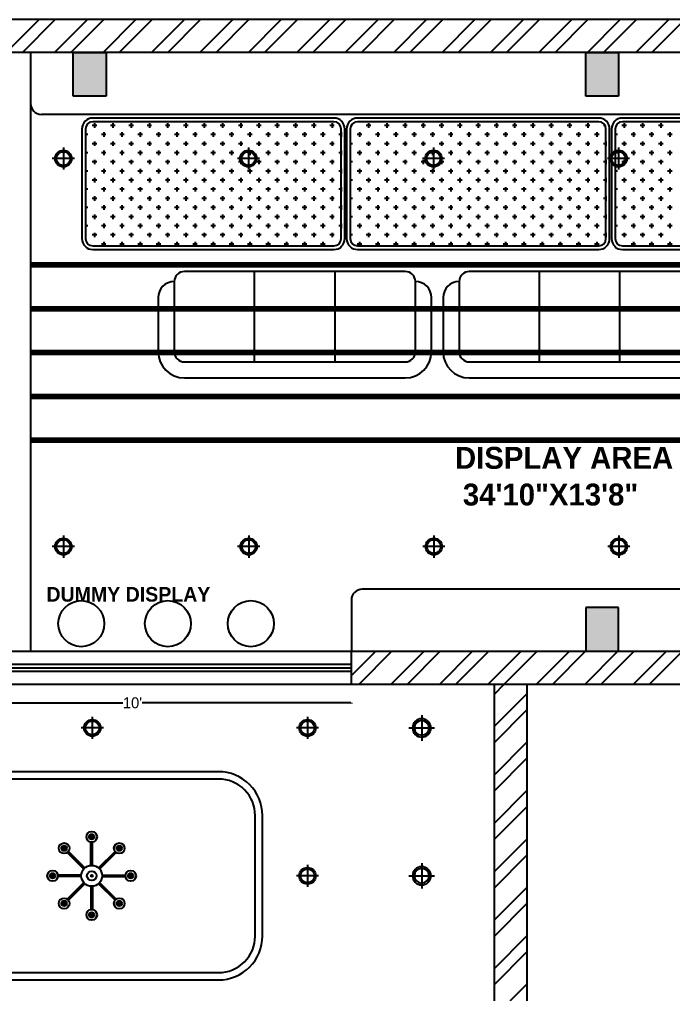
# Model space of a CAD drawing. Header units: inches. Extents: x 9636 to 21597, y -10243 to 557.
# Drawn here: x 13081.1 to 13259.9, y -662.7 to -396 of the extents above; entities that cross this region are included whole.
import ezdxf

# ---------------------------------------------------------------- set-up
doc = ezdxf.new("R2010")
doc.units = ezdxf.units.IN
doc.header["$MEASUREMENT"] = 0
doc.layers.add('IEL-HATCH-002', color=7, linetype='Continuous')
doc.styles.add('HEMI', font='stylu.ttf')
doc.styles.add('MtXpl_Stylus_BT', font='')
doc.styles.get('MtXpl_Stylus_BT').set_extended_font_data('Stylus BT', bold=True)

# ---------------------------------------------------------------- blocks, each defined once
blk = doc.blocks.new('shth')
at = {"layer": 'IEL-HATCH-002', "true_color": 0x939598, "transparency": 33554687}
h = blk.add_hatch(color=252, dxfattribs=at)
h.dxf.hatch_style = 1
h.paths.add_polyline_path([(13104.85, -681.22), (13095.85, -681.22), (13095.85, -693.22), (13104.85, -693.22)])
h = blk.add_hatch(color=252, dxfattribs=at)
h.dxf.hatch_style = 1
h.paths.add_polyline_path([(13245.16, -681.22), (13236.16, -681.22), (13236.16, -693.22), (13245.16, -693.22)])
h.paths.add_polyline_path([(13245.16, -833.22), (13236.16, -833.22), (13236.16, -845.22), (13245.16, -845.22)])
at = {"color": 252, "true_color": 0x939598}
for p, q in [((13590.16, -672.22), (12979.16, -672.22)), ((13581.16, -681.22), (12988.16, -681.22)), ((13084.16, -681.22), (13084.16, -695.22)), ((13095.85, -693.22), (13095.85, -681.22)), ((13095.85, -681.22), (13104.85, -681.22)), ((13104.85, -681.22), (13104.85, -693.22)), ((13236.16, -693.22), (13236.16, -681.22)), ((13236.16, -681.22), (13245.16, -681.22)), ((13245.16, -681.22), (13245.16, -693.22)), ((13104.85, -693.22), (13095.85, -693.22)), ((13245.16, -693.22), (13236.16, -693.22)), ((13403.16, -698.22), (13087.16, -698.22)), ((13167.22, -699.22), (13101.22, -699.22)), ((13167.22, -700.22), (13101.22, -700.22)), ((13239.72, -699.22), (13173.72, -699.22)), ((13239.72, -700.22), (13173.72, -700.22)), ((13312.22, -699.22), (13246.22, -699.22)), ((13312.22, -700.22), (13246.22, -700.22)), ((13098.22, -702.22), (13098.22, -732.22)), ((13099.22, -702.22), (13099.22, -732.22)), ((13169.22, -732.22), (13169.22, -702.22)), ((13170.22, -732.22), (13170.22, -702.22)), ((13170.72, -702.22), (13170.72, -732.22)), ((13171.72, -702.22), (13171.72, -732.22)), ((13241.72, -732.22), (13241.72, -702.22)), ((13242.72, -732.22), (13242.72, -702.22)), ((13243.22, -702.22), (13243.22, -732.22)), ((13244.22, -702.22), (13244.22, -732.22)), ((13101.22, -734.22), (13167.22, -734.22)), ((13101.22, -735.22), (13167.22, -735.22)), ((13173.72, -734.22), (13239.72, -734.22)), ((13173.72, -735.22), (13239.72, -735.22)), ((13246.22, -734.22), (13312.22, -734.22)), ((13246.22, -735.22), (13312.22, -735.22)), ((13145.53, -765.98), (13145.53, -741.23)), ((13167.53, -765.98), (13167.53, -741.23)), ((13223.53, -765.98), (13223.53, -741.23)), ((13245.53, -765.98), (13245.53, -741.23)), ((13119.13, -748.38), (13119.13, -763.23)), ((13193.93, -763.23), (13193.93, -748.38)), ((13197.13, -748.38), (13197.13, -763.23)), ((13126.28, -770.38), (13186.78, -770.38)), ((13204.28, -770.38), (13264.78, -770.38)), ((13301.16, -828.22), (13175.01, -828.22)), ((13172.01, -831.22), (13172.01, -845.22)), ((13245.16, -833.22), (13236.16, -833.22)), ((13236.16, -833.22), (13236.16, -845.22)), ((13245.16, -845.22), (13245.16, -833.22)), ((13030.16, -845.22), (13406.16, -845.22)), ((13172.01, -854.22), (13172.01, -845.22)), ((13236.16, -845.22), (13245.16, -845.22)), ((13052.16, -848.72), (13172.01, -848.72)), ((13052.16, -849.72), (13172.01, -849.72)), ((13052.16, -850.72), (13172.01, -850.72)), ((13030.16, -854.22), (13590.16, -854.22)), ((13211.16, -1010.22), (13211.16, -854.22)), ((13220.16, -1010.22), (13220.16, -854.22)), ((13052.34, -859.36), (13109.46, -859.36)), ((13171.83, -859.36), (13114.7, -859.36)), ((13172.01, -859.32), (13172.01, -859.54))]:
    blk.add_line(p, q, dxfattribs=at)
for points in [[(13186.78, -741.23), (13126.28, -741.23, 0.414214), (13123.53, -743.98), (13123.53, -763.23, 0.414214), (13126.28, -765.98), (13186.78, -765.98, 0.414214), (13189.53, -763.23), (13189.53, -743.98, 0.414214)], [(13264.78, -741.23), (13204.28, -741.23, 0.414214), (13201.53, -743.98), (13201.53, -763.23, 0.414214), (13204.28, -765.98), (13264.78, -765.98, 0.414214), (13267.53, -763.23), (13267.53, -743.98, 0.414214)]]:
    blk.add_lwpolyline(points, format="xyb", close=True, dxfattribs=at)
for centre in [(13098.07, -837.67), (13121.78, -837.67), (13144.49, -837.67)]:
    blk.add_circle(centre, 6.3, dxfattribs=at)
for centre, radius, start, end in [((13087.16, -695.22), 3, 180, 270), ((13101.22, -702.22), 3, 90, 180), ((13101.22, -702.22), 2, 90, 180), ((13167.22, -702.22), 3, 0, 90), ((13167.22, -702.22), 2, 0, 90), ((13173.72, -702.22), 3, 90, 180), ((13173.72, -702.22), 2, 90, 180), ((13239.72, -702.22), 3, 0, 90), ((13239.72, -702.22), 2, 0, 90), ((13246.22, -702.22), 3, 90, 180), ((13246.22, -702.22), 2, 90, 180), ((13101.22, -732.22), 3, 180, 270), ((13101.22, -732.22), 2, 180, 270), ((13167.22, -732.22), 3, 270, 0), ((13167.22, -732.22), 2, 270, 0), ((13173.72, -732.22), 3, 180, 270), ((13173.72, -732.22), 2, 180, 270), ((13239.72, -732.22), 3, 270, 0), ((13239.72, -732.22), 2, 270, 0), ((13246.22, -732.22), 3, 180, 270), ((13246.22, -732.22), 2, 180, 270), ((13123.53, -748.38), 4.4, 90, 180), ((13189.53, -748.38), 4.4, 0, 90), ((13201.53, -748.38), 4.4, 90, 180), ((13126.28, -763.23), 7.15, 180, 270), ((13186.78, -763.23), 7.15, 270, 0), ((13204.28, -763.23), 7.15, 180, 270), ((13175.01, -831.22), 3, 90, 180)]:
    blk.add_arc(centre, radius, start, end, dxfattribs=at)
blk.add_solid([(13171.83, -859.33), (13171.83, -859.39), (13172.01, -859.36)], dxfattribs=at)
at = {"layer": 'IEL-HATCH-002', "color": 252, "linetype": 'Continuous', "true_color": 0x939598, "transparency": 33554687}
for p, q in [((13077.52, -681.22), (13086.52, -672.22)), ((13081.94, -681.22), (13090.94, -672.22)), ((13090.78, -681.22), (13099.78, -672.22)), ((13095.2, -681.22), (13104.2, -672.22)), ((13104.04, -681.22), (13113.04, -672.22)), ((13108.46, -681.22), (13117.46, -672.22)), ((13117.3, -681.22), (13126.3, -672.22)), ((13121.72, -681.22), (13130.72, -672.22)), ((13130.55, -681.22), (13139.55, -672.22)), ((13134.97, -681.22), (13143.97, -672.22)), ((13143.81, -681.22), (13152.81, -672.22)), ((13148.23, -681.22), (13157.23, -672.22)), ((13157.07, -681.22), (13166.07, -672.22)), ((13161.49, -681.22), (13170.49, -672.22)), ((13170.33, -681.22), (13179.33, -672.22)), ((13174.75, -681.22), (13183.75, -672.22)), ((13183.59, -681.22), (13192.59, -672.22)), ((13188.01, -681.22), (13197.01, -672.22)), ((13196.85, -681.22), (13205.85, -672.22)), ((13201.26, -681.22), (13210.26, -672.22)), ((13210.1, -681.22), (13219.1, -672.22)), ((13214.52, -681.22), (13223.52, -672.22)), ((13223.36, -681.22), (13232.36, -672.22)), ((13227.78, -681.22), (13236.78, -672.22)), ((13236.62, -681.22), (13245.62, -672.22)), ((13241.04, -681.22), (13250.04, -672.22)), ((13249.88, -681.22), (13258.88, -672.22)), ((13254.3, -681.22), (13263.3, -672.22)), ((13102.33, -701.23), (13101.08, -701.23)), ((13101.71, -700.61), (13101.71, -701.86)), ((13107.33, -701.23), (13106.08, -701.23)), ((13106.71, -700.61), (13106.71, -701.86)), ((13112.33, -701.23), (13111.08, -701.23)), ((13111.71, -700.61), (13111.71, -701.86)), ((13117.33, -701.23), (13116.08, -701.23)), ((13116.71, -700.61), (13116.71, -701.86)), ((13122.33, -701.23), (13121.08, -701.23)), ((13121.71, -700.61), (13121.71, -701.86)), ((13127.33, -701.23), (13126.08, -701.23)), ((13126.71, -700.61), (13126.71, -701.86)), ((13132.33, -701.23), (13131.08, -701.23)), ((13131.71, -700.61), (13131.71, -701.86)), ((13137.33, -701.23), (13136.08, -701.23)), ((13136.71, -700.61), (13136.71, -701.86)), ((13142.33, -701.23), (13141.08, -701.23)), ((13141.71, -700.61), (13141.71, -701.86)), ((13147.33, -701.23), (13146.08, -701.23)), ((13146.71, -700.61), (13146.71, -701.86)), ((13152.33, -701.23), (13151.08, -701.23)), ((13151.71, -700.61), (13151.71, -701.86)), ((13157.33, -701.23), (13156.08, -701.23)), ((13156.71, -700.61), (13156.71, -701.86)), ((13162.33, -701.23), (13161.08, -701.23)), ((13161.71, -700.61), (13161.71, -701.86)), ((13167.33, -701.23), (13166.08, -701.23)), ((13166.71, -700.61), (13166.71, -701.86)), ((13172.33, -701.23), (13171.98, -701.23)), ((13177.33, -701.23), (13176.08, -701.23)), ((13176.71, -700.61), (13176.71, -701.86)), ((13182.33, -701.23), (13181.08, -701.23)), ((13181.71, -700.61), (13181.71, -701.86)), ((13187.33, -701.23), (13186.08, -701.23)), ((13186.71, -700.61), (13186.71, -701.86)), ((13192.33, -701.23), (13191.08, -701.23)), ((13191.71, -700.61), (13191.71, -701.86)), ((13197.33, -701.23), (13196.08, -701.23)), ((13196.71, -700.61), (13196.71, -701.86)), ((13202.33, -701.23), (13201.08, -701.23)), ((13201.71, -700.61), (13201.71, -701.86)), ((13207.33, -701.23), (13206.08, -701.23)), ((13206.71, -700.61), (13206.71, -701.86)), ((13212.33, -701.23), (13211.08, -701.23)), ((13211.71, -700.61), (13211.71, -701.86)), ((13217.33, -701.23), (13216.08, -701.23)), ((13216.71, -700.61), (13216.71, -701.86)), ((13222.33, -701.23), (13221.08, -701.23)), ((13221.71, -700.61), (13221.71, -701.86)), ((13227.33, -701.23), (13226.08, -701.23)), ((13226.71, -700.61), (13226.71, -701.86)), ((13232.33, -701.23), (13231.08, -701.23)), ((13231.71, -700.61), (13231.71, -701.86)), ((13237.33, -701.23), (13236.08, -701.23)), ((13236.71, -700.61), (13236.71, -701.86)), ((13241.46, -701.23), (13241.08, -701.23)), ((13247.33, -701.23), (13246.08, -701.23)), ((13246.71, -700.61), (13246.71, -701.86)), ((13252.33, -701.23), (13251.08, -701.23)), ((13251.71, -700.61), (13251.71, -701.86)), ((13257.33, -701.23), (13256.08, -701.23)), ((13256.71, -700.61), (13256.71, -701.86)), ((13099.83, -703.73), (13099.22, -703.73)), ((13104.83, -703.73), (13103.58, -703.73)), ((13104.21, -703.11), (13104.21, -704.36)), ((13109.83, -703.73), (13108.58, -703.73)), ((13109.21, -703.11), (13109.21, -704.36)), ((13114.83, -703.73), (13113.58, -703.73)), ((13114.21, -703.11), (13114.21, -704.36)), ((13119.83, -703.73), (13118.58, -703.73)), ((13119.21, -703.11), (13119.21, -704.36)), ((13124.83, -703.73), (13123.58, -703.73)), ((13124.21, -703.11), (13124.21, -704.36)), ((13129.83, -703.73), (13128.58, -703.73)), ((13129.21, -703.11), (13129.21, -704.36)), ((13134.83, -703.73), (13133.58, -703.73)), ((13134.21, -703.11), (13134.21, -704.36)), ((13139.83, -703.73), (13138.58, -703.73)), ((13139.21, -703.11), (13139.21, -704.36)), ((13144.83, -703.73), (13143.58, -703.73)), ((13144.21, -703.11), (13144.21, -704.36)), ((13149.83, -703.73), (13148.58, -703.73)), ((13149.21, -703.11), (13149.21, -704.36)), ((13154.83, -703.73), (13153.58, -703.73)), ((13154.21, -703.11), (13154.21, -704.36)), ((13159.83, -703.73), (13158.58, -703.73)), ((13159.21, -703.11), (13159.21, -704.36)), ((13164.83, -703.73), (13163.58, -703.73)), ((13164.21, -703.11), (13164.21, -704.36)), ((13169.22, -703.73), (13168.58, -703.73)), ((13169.21, -703.11), (13169.21, -704.36)), ((13174.83, -703.73), (13173.58, -703.73)), ((13174.21, -703.11), (13174.21, -704.36)), ((13179.83, -703.73), (13178.58, -703.73)), ((13179.21, -703.11), (13179.21, -704.36)), ((13184.83, -703.73), (13183.58, -703.73)), ((13184.21, -703.11), (13184.21, -704.36)), ((13189.83, -703.73), (13188.58, -703.73)), ((13189.21, -703.11), (13189.21, -704.36)), ((13194.83, -703.73), (13193.58, -703.73)), ((13194.21, -703.11), (13194.21, -704.36)), ((13199.83, -703.73), (13198.58, -703.73)), ((13199.21, -703.11), (13199.21, -704.36)), ((13204.83, -703.73), (13203.58, -703.73)), ((13204.21, -703.11), (13204.21, -704.36)), ((13209.83, -703.73), (13208.58, -703.73)), ((13209.21, -703.11), (13209.21, -704.36)), ((13214.83, -703.73), (13213.58, -703.73)), ((13214.21, -703.11), (13214.21, -704.36)), ((13219.83, -703.73), (13218.58, -703.73)), ((13219.21, -703.11), (13219.21, -704.36)), ((13224.83, -703.73), (13223.58, -703.73)), ((13224.21, -703.11), (13224.21, -704.36)), ((13229.83, -703.73), (13228.58, -703.73)), ((13229.21, -703.11), (13229.21, -704.36)), ((13234.83, -703.73), (13233.58, -703.73)), ((13234.21, -703.11), (13234.21, -704.36)), ((13239.83, -703.73), (13238.58, -703.73)), ((13239.21, -703.11), (13239.21, -704.36)), ((13244.83, -703.73), (13244.22, -703.73)), ((13249.83, -703.73), (13248.58, -703.73)), ((13249.21, -703.11), (13249.21, -704.36)), ((13254.83, -703.73), (13253.58, -703.73)), ((13254.21, -703.11), (13254.21, -704.36)), ((13259.83, -703.73), (13258.58, -703.73)), ((13259.21, -703.11), (13259.21, -704.36)), ((13102.33, -706.23), (13101.08, -706.23)), ((13101.71, -705.61), (13101.71, -706.86)), ((13107.33, -706.23), (13106.08, -706.23)), ((13106.71, -705.61), (13106.71, -706.86)), ((13112.33, -706.23), (13111.08, -706.23)), ((13111.71, -705.61), (13111.71, -706.86)), ((13117.33, -706.23), (13116.08, -706.23)), ((13116.71, -705.61), (13116.71, -706.86)), ((13122.33, -706.23), (13121.08, -706.23)), ((13121.71, -705.61), (13121.71, -706.86)), ((13127.33, -706.23), (13126.08, -706.23)), ((13126.71, -705.61), (13126.71, -706.86)), ((13132.33, -706.23), (13131.08, -706.23)), ((13131.71, -705.61), (13131.71, -706.86)), ((13137.33, -706.23), (13136.08, -706.23)), ((13136.71, -705.61), (13136.71, -706.86)), ((13142.33, -706.23), (13141.08, -706.23)), ((13141.71, -705.61), (13141.71, -706.86)), ((13147.33, -706.23), (13146.08, -706.23)), ((13146.71, -705.61), (13146.71, -706.86)), ((13152.33, -706.23), (13151.08, -706.23)), ((13151.71, -705.61), (13151.71, -706.86)), ((13157.33, -706.23), (13156.08, -706.23)), ((13156.71, -705.61), (13156.71, -706.86)), ((13162.33, -706.23), (13161.08, -706.23)), ((13161.71, -705.61), (13161.71, -706.86)), ((13167.33, -706.23), (13166.08, -706.23)), ((13166.71, -705.61), (13166.71, -706.86)), ((13172.33, -706.23), (13171.72, -706.23)), ((13177.33, -706.23), (13176.08, -706.23)), ((13176.71, -705.61), (13176.71, -706.86)), ((13182.33, -706.23), (13181.08, -706.23)), ((13181.71, -705.61), (13181.71, -706.86)), ((13187.33, -706.23), (13186.08, -706.23)), ((13186.71, -705.61), (13186.71, -706.86)), ((13192.33, -706.23), (13191.08, -706.23)), ((13191.71, -705.61), (13191.71, -706.86)), ((13197.33, -706.23), (13196.08, -706.23)), ((13196.71, -705.61), (13196.71, -706.86)), ((13202.33, -706.23), (13201.08, -706.23)), ((13201.71, -705.61), (13201.71, -706.86)), ((13207.33, -706.23), (13206.08, -706.23)), ((13206.71, -705.61), (13206.71, -706.86)), ((13212.33, -706.23), (13211.08, -706.23)), ((13211.71, -705.61), (13211.71, -706.86)), ((13217.33, -706.23), (13216.08, -706.23)), ((13216.71, -705.61), (13216.71, -706.86)), ((13222.33, -706.23), (13221.08, -706.23)), ((13221.71, -705.61), (13221.71, -706.86)), ((13227.33, -706.23), (13226.08, -706.23)), ((13226.71, -705.61), (13226.71, -706.86)), ((13232.33, -706.23), (13231.08, -706.23)), ((13231.71, -705.61), (13231.71, -706.86)), ((13237.33, -706.23), (13236.08, -706.23)), ((13236.71, -705.61), (13236.71, -706.86)), ((13241.72, -706.23), (13241.08, -706.23)), ((13241.71, -705.61), (13241.71, -706.86)), ((13247.33, -706.23), (13246.08, -706.23)), ((13246.71, -705.61), (13246.71, -706.86)), ((13252.33, -706.23), (13251.08, -706.23)), ((13251.71, -705.61), (13251.71, -706.86)), ((13257.33, -706.23), (13256.08, -706.23)), ((13256.71, -705.61), (13256.71, -706.86)), ((13099.83, -708.73), (13099.22, -708.73)), ((13104.83, -708.73), (13103.58, -708.73)), ((13104.21, -708.11), (13104.21, -709.36)), ((13109.83, -708.73), (13108.58, -708.73)), ((13109.21, -708.11), (13109.21, -709.36)), ((13114.83, -708.73), (13113.58, -708.73)), ((13114.21, -708.11), (13114.21, -709.36)), ((13119.83, -708.73), (13118.58, -708.73)), ((13119.21, -708.11), (13119.21, -709.36)), ((13124.83, -708.73), (13123.58, -708.73)), ((13124.21, -708.11), (13124.21, -709.36)), ((13129.83, -708.73), (13128.58, -708.73)), ((13129.21, -708.11), (13129.21, -709.36)), ((13134.83, -708.73), (13133.58, -708.73)), ((13134.21, -708.11), (13134.21, -709.36)), ((13139.83, -708.73), (13138.58, -708.73)), ((13139.21, -708.11), (13139.21, -709.36)), ((13144.83, -708.73), (13143.58, -708.73)), ((13144.21, -708.11), (13144.21, -709.36)), ((13149.83, -708.73), (13148.58, -708.73)), ((13149.21, -708.11), (13149.21, -709.36)), ((13154.83, -708.73), (13153.58, -708.73)), ((13154.21, -708.11), (13154.21, -709.36)), ((13159.83, -708.73), (13158.58, -708.73)), ((13159.21, -708.11), (13159.21, -709.36)), ((13164.83, -708.73), (13163.58, -708.73)), ((13164.21, -708.11), (13164.21, -709.36)), ((13169.22, -708.73), (13168.58, -708.73)), ((13169.21, -708.11), (13169.21, -709.36)), ((13174.83, -708.73), (13173.58, -708.73)), ((13174.21, -708.11), (13174.21, -709.36)), ((13179.83, -708.73), (13178.58, -708.73)), ((13179.21, -708.11), (13179.21, -709.36)), ((13184.83, -708.73), (13183.58, -708.73)), ((13184.21, -708.11), (13184.21, -709.36)), ((13189.83, -708.73), (13188.58, -708.73)), ((13189.21, -708.11), (13189.21, -709.36)), ((13194.83, -708.73), (13193.58, -708.73)), ((13194.21, -708.11), (13194.21, -709.36)), ((13199.83, -708.73), (13198.58, -708.73)), ((13199.21, -708.11), (13199.21, -709.36)), ((13204.83, -708.73), (13203.58, -708.73)), ((13204.21, -708.11), (13204.21, -709.36)), ((13209.83, -708.73), (13208.58, -708.73)), ((13209.21, -708.11), (13209.21, -709.36)), ((13214.83, -708.73), (13213.58, -708.73)), ((13214.21, -708.11), (13214.21, -709.36)), ((13219.83, -708.73), (13218.58, -708.73)), ((13219.21, -708.11), (13219.21, -709.36)), ((13224.83, -708.73), (13223.58, -708.73)), ((13224.21, -708.11), (13224.21, -709.36)), ((13229.83, -708.73), (13228.58, -708.73)), ((13229.21, -708.11), (13229.21, -709.36)), ((13234.83, -708.73), (13233.58, -708.73)), ((13234.21, -708.11), (13234.21, -709.36)), ((13239.83, -708.73), (13238.58, -708.73)), ((13239.21, -708.11), (13239.21, -709.36)), ((13244.83, -708.73), (13244.22, -708.73)), ((13249.83, -708.73), (13248.58, -708.73)), ((13249.21, -708.11), (13249.21, -709.36)), ((13254.83, -708.73), (13253.58, -708.73)), ((13254.21, -708.11), (13254.21, -709.36)), ((13259.83, -708.73), (13258.58, -708.73)), ((13259.21, -708.11), (13259.21, -709.36)), ((13102.33, -711.23), (13101.08, -711.23)), ((13101.71, -710.61), (13101.71, -711.86)), ((13107.33, -711.23), (13106.08, -711.23)), ((13106.71, -710.61), (13106.71, -711.86)), ((13112.33, -711.23), (13111.08, -711.23)), ((13111.71, -710.61), (13111.71, -711.86)), ((13117.33, -711.23), (13116.08, -711.23)), ((13116.71, -710.61), (13116.71, -711.86)), ((13122.33, -711.23), (13121.08, -711.23)), ((13121.71, -710.61), (13121.71, -711.86)), ((13127.33, -711.23), (13126.08, -711.23)), ((13126.71, -710.61), (13126.71, -711.86)), ((13132.33, -711.23), (13131.08, -711.23)), ((13131.71, -710.61), (13131.71, -711.86)), ((13137.33, -711.23), (13136.08, -711.23)), ((13136.71, -710.61), (13136.71, -711.86)), ((13142.33, -711.23), (13141.08, -711.23)), ((13141.71, -710.61), (13141.71, -711.86)), ((13147.33, -711.23), (13146.08, -711.23)), ((13146.71, -710.61), (13146.71, -711.86)), ((13152.33, -711.23), (13151.08, -711.23)), ((13151.71, -710.61), (13151.71, -711.86)), ((13157.33, -711.23), (13156.08, -711.23)), ((13156.71, -710.61), (13156.71, -711.86)), ((13162.33, -711.23), (13161.08, -711.23)), ((13161.71, -710.61), (13161.71, -711.86)), ((13167.33, -711.23), (13166.08, -711.23)), ((13166.71, -710.61), (13166.71, -711.86)), ((13172.33, -711.23), (13171.72, -711.23)), ((13177.33, -711.23), (13176.08, -711.23)), ((13176.71, -710.61), (13176.71, -711.86)), ((13182.33, -711.23), (13181.08, -711.23)), ((13181.71, -710.61), (13181.71, -711.86)), ((13187.33, -711.23), (13186.08, -711.23)), ((13186.71, -710.61), (13186.71, -711.86)), ((13192.33, -711.23), (13191.08, -711.23)), ((13191.71, -710.61), (13191.71, -711.86)), ((13197.33, -711.23), (13196.08, -711.23)), ((13196.71, -710.61), (13196.71, -711.86)), ((13202.33, -711.23), (13201.08, -711.23)), ((13201.71, -710.61), (13201.71, -711.86)), ((13207.33, -711.23), (13206.08, -711.23)), ((13206.71, -710.61), (13206.71, -711.86)), ((13212.33, -711.23), (13211.08, -711.23)), ((13211.71, -710.61), (13211.71, -711.86)), ((13217.33, -711.23), (13216.08, -711.23)), ((13216.71, -710.61), (13216.71, -711.86)), ((13222.33, -711.23), (13221.08, -711.23)), ((13221.71, -710.61), (13221.71, -711.86)), ((13227.33, -711.23), (13226.08, -711.23)), ((13226.71, -710.61), (13226.71, -711.86)), ((13232.33, -711.23), (13231.08, -711.23)), ((13231.71, -710.61), (13231.71, -711.86)), ((13237.33, -711.23), (13236.08, -711.23)), ((13236.71, -710.61), (13236.71, -711.86)), ((13241.72, -711.23), (13241.08, -711.23)), ((13241.71, -710.61), (13241.71, -711.86)), ((13247.33, -711.23), (13246.08, -711.23)), ((13246.71, -710.61), (13246.71, -711.86)), ((13252.33, -711.23), (13251.08, -711.23)), ((13251.71, -710.61), (13251.71, -711.86)), ((13257.33, -711.23), (13256.08, -711.23)), ((13256.71, -710.61), (13256.71, -711.86)), ((13099.83, -713.73), (13099.22, -713.73)), ((13104.83, -713.73), (13103.58, -713.73)), ((13104.21, -713.11), (13104.21, -714.36)), ((13109.83, -713.73), (13108.58, -713.73)), ((13109.21, -713.11), (13109.21, -714.36)), ((13114.83, -713.73), (13113.58, -713.73)), ((13114.21, -713.11), (13114.21, -714.36)), ((13119.83, -713.73), (13118.58, -713.73)), ((13119.21, -713.11), (13119.21, -714.36)), ((13124.83, -713.73), (13123.58, -713.73)), ((13124.21, -713.11), (13124.21, -714.36)), ((13129.83, -713.73), (13128.58, -713.73)), ((13129.21, -713.11), (13129.21, -714.36)), ((13134.83, -713.73), (13133.58, -713.73)), ((13134.21, -713.11), (13134.21, -714.36)), ((13139.83, -713.73), (13138.58, -713.73)), ((13139.21, -713.11), (13139.21, -714.36)), ((13144.83, -713.73), (13143.58, -713.73)), ((13144.21, -713.11), (13144.21, -714.36)), ((13149.83, -713.73), (13148.58, -713.73)), ((13149.21, -713.11), (13149.21, -714.36)), ((13154.83, -713.73), (13153.58, -713.73)), ((13154.21, -713.11), (13154.21, -714.36)), ((13159.83, -713.73), (13158.58, -713.73)), ((13159.21, -713.11), (13159.21, -714.36)), ((13164.83, -713.73), (13163.58, -713.73)), ((13164.21, -713.11), (13164.21, -714.36)), ((13169.22, -713.73), (13168.58, -713.73)), ((13169.21, -713.11), (13169.21, -714.36)), ((13174.83, -713.73), (13173.58, -713.73)), ((13174.21, -713.11), (13174.21, -714.36)), ((13179.83, -713.73), (13178.58, -713.73)), ((13179.21, -713.11), (13179.21, -714.36)), ((13184.83, -713.73), (13183.58, -713.73)), ((13184.21, -713.11), (13184.21, -714.36)), ((13189.83, -713.73), (13188.58, -713.73)), ((13189.21, -713.11), (13189.21, -714.36)), ((13194.83, -713.73), (13193.58, -713.73)), ((13194.21, -713.11), (13194.21, -714.36)), ((13199.83, -713.73), (13198.58, -713.73)), ((13199.21, -713.11), (13199.21, -714.36)), ((13204.83, -713.73), (13203.58, -713.73)), ((13204.21, -713.11), (13204.21, -714.36)), ((13209.83, -713.73), (13208.58, -713.73)), ((13209.21, -713.11), (13209.21, -714.36)), ((13214.83, -713.73), (13213.58, -713.73)), ((13214.21, -713.11), (13214.21, -714.36)), ((13219.83, -713.73), (13218.58, -713.73)), ((13219.21, -713.11), (13219.21, -714.36)), ((13224.83, -713.73), (13223.58, -713.73)), ((13224.21, -713.11), (13224.21, -714.36)), ((13229.83, -713.73), (13228.58, -713.73)), ((13229.21, -713.11), (13229.21, -714.36)), ((13234.83, -713.73), (13233.58, -713.73)), ((13234.21, -713.11), (13234.21, -714.36)), ((13239.83, -713.73), (13238.58, -713.73)), ((13239.21, -713.11), (13239.21, -714.36)), ((13244.83, -713.73), (13244.22, -713.73)), ((13249.83, -713.73), (13248.58, -713.73)), ((13249.21, -713.11), (13249.21, -714.36)), ((13254.83, -713.73), (13253.58, -713.73)), ((13254.21, -713.11), (13254.21, -714.36)), ((13259.83, -713.73), (13258.58, -713.73)), ((13259.21, -713.11), (13259.21, -714.36)), ((13102.33, -716.23), (13101.08, -716.23)), ((13101.71, -715.61), (13101.71, -716.86)), ((13107.33, -716.23), (13106.08, -716.23)), ((13106.71, -715.61), (13106.71, -716.86)), ((13112.33, -716.23), (13111.08, -716.23)), ((13111.71, -715.61), (13111.71, -716.86)), ((13117.33, -716.23), (13116.08, -716.23)), ((13116.71, -715.61), (13116.71, -716.86)), ((13122.33, -716.23), (13121.08, -716.23)), ((13121.71, -715.61), (13121.71, -716.86)), ((13127.33, -716.23), (13126.08, -716.23)), ((13126.71, -715.61), (13126.71, -716.86)), ((13132.33, -716.23), (13131.08, -716.23)), ((13131.71, -715.61), (13131.71, -716.86)), ((13137.33, -716.23), (13136.08, -716.23)), ((13136.71, -715.61), (13136.71, -716.86)), ((13142.33, -716.23), (13141.08, -716.23)), ((13141.71, -715.61), (13141.71, -716.86)), ((13147.33, -716.23), (13146.08, -716.23)), ((13146.71, -715.61), (13146.71, -716.86)), ((13152.33, -716.23), (13151.08, -716.23)), ((13151.71, -715.61), (13151.71, -716.86)), ((13157.33, -716.23), (13156.08, -716.23)), ((13156.71, -715.61), (13156.71, -716.86)), ((13162.33, -716.23), (13161.08, -716.23)), ((13161.71, -715.61), (13161.71, -716.86)), ((13167.33, -716.23), (13166.08, -716.23)), ((13166.71, -715.61), (13166.71, -716.86)), ((13172.33, -716.23), (13171.72, -716.23)), ((13177.33, -716.23), (13176.08, -716.23)), ((13176.71, -715.61), (13176.71, -716.86)), ((13182.33, -716.23), (13181.08, -716.23)), ((13181.71, -715.61), (13181.71, -716.86)), ((13187.33, -716.23), (13186.08, -716.23)), ((13186.71, -715.61), (13186.71, -716.86)), ((13192.33, -716.23), (13191.08, -716.23)), ((13191.71, -715.61), (13191.71, -716.86)), ((13197.33, -716.23), (13196.08, -716.23)), ((13196.71, -715.61), (13196.71, -716.86)), ((13202.33, -716.23), (13201.08, -716.23)), ((13201.71, -715.61), (13201.71, -716.86)), ((13207.33, -716.23), (13206.08, -716.23)), ((13206.71, -715.61), (13206.71, -716.86)), ((13212.33, -716.23), (13211.08, -716.23)), ((13211.71, -715.61), (13211.71, -716.86)), ((13217.33, -716.23), (13216.08, -716.23)), ((13216.71, -715.61), (13216.71, -716.86)), ((13222.33, -716.23), (13221.08, -716.23)), ((13221.71, -715.61), (13221.71, -716.86)), ((13227.33, -716.23), (13226.08, -716.23)), ((13226.71, -715.61), (13226.71, -716.86)), ((13232.33, -716.23), (13231.08, -716.23)), ((13231.71, -715.61), (13231.71, -716.86)), ((13237.33, -716.23), (13236.08, -716.23)), ((13236.71, -715.61), (13236.71, -716.86)), ((13241.72, -716.23), (13241.08, -716.23)), ((13241.71, -715.61), (13241.71, -716.86)), ((13247.33, -716.23), (13246.08, -716.23)), ((13246.71, -715.61), (13246.71, -716.86)), ((13252.33, -716.23), (13251.08, -716.23)), ((13251.71, -715.61), (13251.71, -716.86)), ((13257.33, -716.23), (13256.08, -716.23)), ((13256.71, -715.61), (13256.71, -716.86)), ((13099.83, -718.73), (13099.22, -718.73)), ((13104.83, -718.73), (13103.58, -718.73)), ((13104.21, -718.11), (13104.21, -719.36)), ((13109.83, -718.73), (13108.58, -718.73)), ((13109.21, -718.11), (13109.21, -719.36)), ((13114.83, -718.73), (13113.58, -718.73)), ((13114.21, -718.11), (13114.21, -719.36)), ((13119.83, -718.73), (13118.58, -718.73)), ((13119.21, -718.11), (13119.21, -719.36)), ((13124.83, -718.73), (13123.58, -718.73)), ((13124.21, -718.11), (13124.21, -719.36)), ((13129.83, -718.73), (13128.58, -718.73)), ((13129.21, -718.11), (13129.21, -719.36)), ((13134.83, -718.73), (13133.58, -718.73)), ((13134.21, -718.11), (13134.21, -719.36)), ((13139.83, -718.73), (13138.58, -718.73)), ((13139.21, -718.11), (13139.21, -719.36)), ((13144.83, -718.73), (13143.58, -718.73)), ((13144.21, -718.11), (13144.21, -719.36)), ((13149.83, -718.73), (13148.58, -718.73)), ((13149.21, -718.11), (13149.21, -719.36)), ((13154.83, -718.73), (13153.58, -718.73)), ((13154.21, -718.11), (13154.21, -719.36)), ((13159.83, -718.73), (13158.58, -718.73)), ((13159.21, -718.11), (13159.21, -719.36)), ((13164.83, -718.73), (13163.58, -718.73)), ((13164.21, -718.11), (13164.21, -719.36)), ((13169.22, -718.73), (13168.58, -718.73)), ((13169.21, -718.11), (13169.21, -719.36)), ((13174.83, -718.73), (13173.58, -718.73)), ((13174.21, -718.11), (13174.21, -719.36)), ((13179.83, -718.73), (13178.58, -718.73)), ((13179.21, -718.11), (13179.21, -719.36)), ((13184.83, -718.73), (13183.58, -718.73)), ((13184.21, -718.11), (13184.21, -719.36)), ((13189.83, -718.73), (13188.58, -718.73)), ((13189.21, -718.11), (13189.21, -719.36)), ((13194.83, -718.73), (13193.58, -718.73)), ((13194.21, -718.11), (13194.21, -719.36)), ((13199.83, -718.73), (13198.58, -718.73)), ((13199.21, -718.11), (13199.21, -719.36)), ((13204.83, -718.73), (13203.58, -718.73)), ((13204.21, -718.11), (13204.21, -719.36)), ((13209.83, -718.73), (13208.58, -718.73)), ((13209.21, -718.11), (13209.21, -719.36)), ((13214.83, -718.73), (13213.58, -718.73)), ((13214.21, -718.11), (13214.21, -719.36)), ((13219.83, -718.73), (13218.58, -718.73)), ((13219.21, -718.11), (13219.21, -719.36)), ((13224.83, -718.73), (13223.58, -718.73)), ((13224.21, -718.11), (13224.21, -719.36)), ((13229.83, -718.73), (13228.58, -718.73)), ((13229.21, -718.11), (13229.21, -719.36)), ((13234.83, -718.73), (13233.58, -718.73)), ((13234.21, -718.11), (13234.21, -719.36)), ((13239.83, -718.73), (13238.58, -718.73)), ((13239.21, -718.11), (13239.21, -719.36)), ((13244.83, -718.73), (13244.22, -718.73)), ((13249.83, -718.73), (13248.58, -718.73)), ((13249.21, -718.11), (13249.21, -719.36)), ((13254.83, -718.73), (13253.58, -718.73)), ((13254.21, -718.11), (13254.21, -719.36)), ((13259.83, -718.73), (13258.58, -718.73)), ((13259.21, -718.11), (13259.21, -719.36)), ((13102.33, -721.23), (13101.08, -721.23)), ((13101.71, -720.61), (13101.71, -721.86)), ((13107.33, -721.23), (13106.08, -721.23)), ((13106.71, -720.61), (13106.71, -721.86)), ((13112.33, -721.23), (13111.08, -721.23)), ((13111.71, -720.61), (13111.71, -721.86)), ((13117.33, -721.23), (13116.08, -721.23)), ((13116.71, -720.61), (13116.71, -721.86)), ((13122.33, -721.23), (13121.08, -721.23)), ((13121.71, -720.61), (13121.71, -721.86)), ((13127.33, -721.23), (13126.08, -721.23)), ((13126.71, -720.61), (13126.71, -721.86)), ((13132.33, -721.23), (13131.08, -721.23)), ((13131.71, -720.61), (13131.71, -721.86)), ((13137.33, -721.23), (13136.08, -721.23)), ((13136.71, -720.61), (13136.71, -721.86)), ((13142.33, -721.23), (13141.08, -721.23)), ((13141.71, -720.61), (13141.71, -721.86)), ((13147.33, -721.23), (13146.08, -721.23)), ((13146.71, -720.61), (13146.71, -721.86)), ((13152.33, -721.23), (13151.08, -721.23)), ((13151.71, -720.61), (13151.71, -721.86)), ((13157.33, -721.23), (13156.08, -721.23)), ((13156.71, -720.61), (13156.71, -721.86)), ((13162.33, -721.23), (13161.08, -721.23)), ((13161.71, -720.61), (13161.71, -721.86)), ((13167.33, -721.23), (13166.08, -721.23)), ((13166.71, -720.61), (13166.71, -721.86)), ((13172.33, -721.23), (13171.72, -721.23)), ((13177.33, -721.23), (13176.08, -721.23)), ((13176.71, -720.61), (13176.71, -721.86)), ((13182.33, -721.23), (13181.08, -721.23)), ((13181.71, -720.61), (13181.71, -721.86)), ((13187.33, -721.23), (13186.08, -721.23)), ((13186.71, -720.61), (13186.71, -721.86)), ((13192.33, -721.23), (13191.08, -721.23)), ((13191.71, -720.61), (13191.71, -721.86)), ((13197.33, -721.23), (13196.08, -721.23)), ((13196.71, -720.61), (13196.71, -721.86)), ((13202.33, -721.23), (13201.08, -721.23)), ((13201.71, -720.61), (13201.71, -721.86)), ((13207.33, -721.23), (13206.08, -721.23)), ((13206.71, -720.61), (13206.71, -721.86)), ((13212.33, -721.23), (13211.08, -721.23)), ((13211.71, -720.61), (13211.71, -721.86)), ((13217.33, -721.23), (13216.08, -721.23)), ((13216.71, -720.61), (13216.71, -721.86)), ((13222.33, -721.23), (13221.08, -721.23)), ((13221.71, -720.61), (13221.71, -721.86)), ((13227.33, -721.23), (13226.08, -721.23)), ((13226.71, -720.61), (13226.71, -721.86)), ((13232.33, -721.23), (13231.08, -721.23)), ((13231.71, -720.61), (13231.71, -721.86)), ((13237.33, -721.23), (13236.08, -721.23)), ((13236.71, -720.61), (13236.71, -721.86)), ((13241.72, -721.23), (13241.08, -721.23)), ((13241.71, -720.61), (13241.71, -721.86)), ((13247.33, -721.23), (13246.08, -721.23)), ((13246.71, -720.61), (13246.71, -721.86)), ((13252.33, -721.23), (13251.08, -721.23)), ((13251.71, -720.61), (13251.71, -721.86)), ((13257.33, -721.23), (13256.08, -721.23)), ((13256.71, -720.61), (13256.71, -721.86)), ((13099.83, -723.73), (13099.22, -723.73)), ((13104.83, -723.73), (13103.58, -723.73)), ((13104.21, -723.11), (13104.21, -724.36)), ((13109.83, -723.73), (13108.58, -723.73)), ((13109.21, -723.11), (13109.21, -724.36)), ((13114.83, -723.73), (13113.58, -723.73)), ((13114.21, -723.11), (13114.21, -724.36)), ((13119.83, -723.73), (13118.58, -723.73)), ((13119.21, -723.11), (13119.21, -724.36)), ((13124.83, -723.73), (13123.58, -723.73)), ((13124.21, -723.11), (13124.21, -724.36)), ((13129.83, -723.73), (13128.58, -723.73)), ((13129.21, -723.11), (13129.21, -724.36)), ((13134.83, -723.73), (13133.58, -723.73)), ((13134.21, -723.11), (13134.21, -724.36)), ((13139.83, -723.73), (13138.58, -723.73)), ((13139.21, -723.11), (13139.21, -724.36)), ((13144.83, -723.73), (13143.58, -723.73)), ((13144.21, -723.11), (13144.21, -724.36)), ((13149.83, -723.73), (13148.58, -723.73)), ((13149.21, -723.11), (13149.21, -724.36)), ((13154.83, -723.73), (13153.58, -723.73)), ((13154.21, -723.11), (13154.21, -724.36)), ((13159.83, -723.73), (13158.58, -723.73)), ((13159.21, -723.11), (13159.21, -724.36)), ((13164.83, -723.73), (13163.58, -723.73)), ((13164.21, -723.11), (13164.21, -724.36)), ((13169.22, -723.73), (13168.58, -723.73)), ((13169.21, -723.11), (13169.21, -724.36)), ((13174.83, -723.73), (13173.58, -723.73)), ((13174.21, -723.11), (13174.21, -724.36)), ((13179.83, -723.73), (13178.58, -723.73)), ((13179.21, -723.11), (13179.21, -724.36)), ((13184.83, -723.73), (13183.58, -723.73)), ((13184.21, -723.11), (13184.21, -724.36)), ((13189.83, -723.73), (13188.58, -723.73)), ((13189.21, -723.11), (13189.21, -724.36)), ((13194.83, -723.73), (13193.58, -723.73)), ((13194.21, -723.11), (13194.21, -724.36)), ((13199.83, -723.73), (13198.58, -723.73)), ((13199.21, -723.11), (13199.21, -724.36)), ((13204.83, -723.73), (13203.58, -723.73)), ((13204.21, -723.11), (13204.21, -724.36)), ((13209.83, -723.73), (13208.58, -723.73)), ((13209.21, -723.11), (13209.21, -724.36)), ((13214.83, -723.73), (13213.58, -723.73)), ((13214.21, -723.11), (13214.21, -724.36)), ((13219.83, -723.73), (13218.58, -723.73)), ((13219.21, -723.11), (13219.21, -724.36)), ((13224.83, -723.73), (13223.58, -723.73)), ((13224.21, -723.11), (13224.21, -724.36)), ((13229.83, -723.73), (13228.58, -723.73)), ((13229.21, -723.11), (13229.21, -724.36)), ((13234.83, -723.73), (13233.58, -723.73)), ((13234.21, -723.11), (13234.21, -724.36)), ((13239.83, -723.73), (13238.58, -723.73)), ((13239.21, -723.11), (13239.21, -724.36)), ((13244.83, -723.73), (13244.22, -723.73)), ((13249.83, -723.73), (13248.58, -723.73)), ((13249.21, -723.11), (13249.21, -724.36)), ((13254.83, -723.73), (13253.58, -723.73)), ((13254.21, -723.11), (13254.21, -724.36)), ((13259.83, -723.73), (13258.58, -723.73)), ((13259.21, -723.11), (13259.21, -724.36)), ((13102.33, -726.23), (13101.08, -726.23)), ((13101.71, -725.61), (13101.71, -726.86)), ((13104.21, -728.11), (13104.21, -729.36)), ((13107.33, -726.23), (13106.08, -726.23)), ((13106.71, -725.61), (13106.71, -726.86)), ((13109.21, -728.11), (13109.21, -729.36)), ((13112.33, -726.23), (13111.08, -726.23)), ((13111.71, -725.61), (13111.71, -726.86)), ((13114.21, -728.11), (13114.21, -729.36)), ((13117.33, -726.23), (13116.08, -726.23)), ((13116.71, -725.61), (13116.71, -726.86)), ((13119.21, -728.11), (13119.21, -729.36)), ((13122.33, -726.23), (13121.08, -726.23)), ((13121.71, -725.61), (13121.71, -726.86)), ((13124.21, -728.11), (13124.21, -729.36)), ((13127.33, -726.23), (13126.08, -726.23)), ((13126.71, -725.61), (13126.71, -726.86)), ((13129.21, -728.11), (13129.21, -729.36)), ((13132.33, -726.23), (13131.08, -726.23)), ((13131.71, -725.61), (13131.71, -726.86)), ((13134.21, -728.11), (13134.21, -729.36)), ((13137.33, -726.23), (13136.08, -726.23)), ((13136.71, -725.61), (13136.71, -726.86)), ((13139.21, -728.11), (13139.21, -729.36)), ((13142.33, -726.23), (13141.08, -726.23)), ((13141.71, -725.61), (13141.71, -726.86)), ((13144.21, -728.11), (13144.21, -729.36)), ((13147.33, -726.23), (13146.08, -726.23)), ((13146.71, -725.61), (13146.71, -726.86)), ((13149.21, -728.11), (13149.21, -729.36)), ((13152.33, -726.23), (13151.08, -726.23)), ((13151.71, -725.61), (13151.71, -726.86)), ((13154.21, -728.11), (13154.21, -729.36)), ((13157.33, -726.23), (13156.08, -726.23)), ((13156.71, -725.61), (13156.71, -726.86)), ((13159.21, -728.11), (13159.21, -729.36)), ((13162.33, -726.23), (13161.08, -726.23)), ((13161.71, -725.61), (13161.71, -726.86)), ((13164.21, -728.11), (13164.21, -729.36)), ((13167.33, -726.23), (13166.08, -726.23)), ((13166.71, -725.61), (13166.71, -726.86)), ((13169.21, -728.11), (13169.21, -729.36)), ((13172.33, -726.23), (13171.72, -726.23)), ((13174.21, -728.11), (13174.21, -729.36)), ((13177.33, -726.23), (13176.08, -726.23)), ((13176.71, -725.61), (13176.71, -726.86)), ((13179.21, -728.11), (13179.21, -729.36)), ((13182.33, -726.23), (13181.08, -726.23)), ((13181.71, -725.61), (13181.71, -726.86)), ((13184.21, -728.11), (13184.21, -729.36)), ((13187.33, -726.23), (13186.08, -726.23)), ((13186.71, -725.61), (13186.71, -726.86)), ((13189.21, -728.11), (13189.21, -729.36)), ((13192.33, -726.23), (13191.08, -726.23)), ((13191.71, -725.61), (13191.71, -726.86)), ((13194.21, -728.11), (13194.21, -729.36)), ((13197.33, -726.23), (13196.08, -726.23)), ((13196.71, -725.61), (13196.71, -726.86)), ((13199.21, -728.11), (13199.21, -729.36)), ((13202.33, -726.23), (13201.08, -726.23)), ((13201.71, -725.61), (13201.71, -726.86)), ((13204.21, -728.11), (13204.21, -729.36)), ((13207.33, -726.23), (13206.08, -726.23)), ((13206.71, -725.61), (13206.71, -726.86)), ((13209.21, -728.11), (13209.21, -729.36)), ((13212.33, -726.23), (13211.08, -726.23)), ((13211.71, -725.61), (13211.71, -726.86)), ((13214.21, -728.11), (13214.21, -729.36)), ((13217.33, -726.23), (13216.08, -726.23)), ((13216.71, -725.61), (13216.71, -726.86)), ((13219.21, -728.11), (13219.21, -729.36)), ((13222.33, -726.23), (13221.08, -726.23)), ((13221.71, -725.61), (13221.71, -726.86)), ((13224.21, -728.11), (13224.21, -729.36)), ((13227.33, -726.23), (13226.08, -726.23)), ((13226.71, -725.61), (13226.71, -726.86)), ((13229.21, -728.11), (13229.21, -729.36)), ((13232.33, -726.23), (13231.08, -726.23)), ((13231.71, -725.61), (13231.71, -726.86)), ((13234.21, -728.11), (13234.21, -729.36)), ((13237.33, -726.23), (13236.08, -726.23)), ((13236.71, -725.61), (13236.71, -726.86)), ((13239.21, -728.11), (13239.21, -729.36)), ((13241.72, -726.23), (13241.08, -726.23)), ((13241.71, -725.61), (13241.71, -726.86)), ((13247.33, -726.23), (13246.08, -726.23)), ((13246.71, -725.61), (13246.71, -726.86)), ((13249.21, -728.11), (13249.21, -729.36)), ((13252.33, -726.23), (13251.08, -726.23)), ((13251.71, -725.61), (13251.71, -726.86)), ((13254.21, -728.11), (13254.21, -729.36)), ((13257.33, -726.23), (13256.08, -726.23)), ((13256.71, -725.61), (13256.71, -726.86)), ((13259.21, -728.11), (13259.21, -729.36)), ((13099.83, -728.73), (13099.22, -728.73)), ((13101.71, -730.61), (13101.71, -731.86)), ((13104.83, -728.73), (13103.58, -728.73)), ((13106.71, -730.61), (13106.71, -731.86)), ((13109.83, -728.73), (13108.58, -728.73)), ((13111.71, -730.61), (13111.71, -731.86)), ((13114.83, -728.73), (13113.58, -728.73)), ((13116.71, -730.61), (13116.71, -731.86)), ((13119.83, -728.73), (13118.58, -728.73)), ((13121.71, -730.61), (13121.71, -731.86)), ((13124.83, -728.73), (13123.58, -728.73)), ((13126.71, -730.61), (13126.71, -731.86)), ((13129.83, -728.73), (13128.58, -728.73)), ((13131.71, -730.61), (13131.71, -731.86)), ((13134.83, -728.73), (13133.58, -728.73)), ((13136.71, -730.61), (13136.71, -731.86)), ((13139.83, -728.73), (13138.58, -728.73)), ((13141.71, -730.61), (13141.71, -731.86)), ((13144.83, -728.73), (13143.58, -728.73)), ((13146.71, -730.61), (13146.71, -731.86)), ((13149.83, -728.73), (13148.58, -728.73)), ((13151.71, -730.61), (13151.71, -731.86)), ((13154.83, -728.73), (13153.58, -728.73)), ((13156.71, -730.61), (13156.71, -731.86)), ((13159.83, -728.73), (13158.58, -728.73)), ((13161.71, -730.61), (13161.71, -731.86)), ((13164.83, -728.73), (13163.58, -728.73)), ((13166.71, -730.61), (13166.71, -731.86)), ((13169.22, -728.73), (13168.58, -728.73)), ((13174.83, -728.73), (13173.58, -728.73)), ((13176.71, -730.61), (13176.71, -731.86)), ((13179.83, -728.73), (13178.58, -728.73)), ((13181.71, -730.61), (13181.71, -731.86)), ((13184.83, -728.73), (13183.58, -728.73)), ((13186.71, -730.61), (13186.71, -731.86)), ((13189.83, -728.73), (13188.58, -728.73)), ((13191.71, -730.61), (13191.71, -731.86)), ((13194.83, -728.73), (13193.58, -728.73)), ((13196.71, -730.61), (13196.71, -731.86)), ((13199.83, -728.73), (13198.58, -728.73)), ((13201.71, -730.61), (13201.71, -731.86)), ((13204.83, -728.73), (13203.58, -728.73)), ((13206.71, -730.61), (13206.71, -731.86)), ((13209.83, -728.73), (13208.58, -728.73)), ((13211.71, -730.61), (13211.71, -731.86)), ((13214.83, -728.73), (13213.58, -728.73)), ((13216.71, -730.61), (13216.71, -731.86)), ((13219.83, -728.73), (13218.58, -728.73)), ((13221.71, -730.61), (13221.71, -731.86)), ((13224.83, -728.73), (13223.58, -728.73)), ((13226.71, -730.61), (13226.71, -731.86)), ((13229.83, -728.73), (13228.58, -728.73)), ((13231.71, -730.61), (13231.71, -731.86)), ((13234.83, -728.73), (13233.58, -728.73)), ((13236.71, -730.61), (13236.71, -731.86)), ((13239.83, -728.73), (13238.58, -728.73)), ((13241.71, -730.61), (13241.71, -731.86)), ((13244.83, -728.73), (13244.22, -728.73)), ((13246.71, -730.61), (13246.71, -731.86)), ((13249.83, -728.73), (13248.58, -728.73)), ((13251.71, -730.61), (13251.71, -731.86)), ((13254.83, -728.73), (13253.58, -728.73)), ((13256.71, -730.61), (13256.71, -731.86)), ((13259.83, -728.73), (13258.58, -728.73)), ((13102.33, -731.23), (13101.08, -731.23)), ((13104.21, -733.11), (13104.21, -734.22)), ((13107.33, -731.23), (13106.08, -731.23)), ((13109.21, -733.11), (13109.21, -734.22)), ((13112.33, -731.23), (13111.08, -731.23)), ((13114.21, -733.11), (13114.21, -734.22)), ((13117.33, -731.23), (13116.08, -731.23)), ((13119.21, -733.11), (13119.21, -734.22)), ((13122.33, -731.23), (13121.08, -731.23)), ((13124.21, -733.11), (13124.21, -734.22)), ((13127.33, -731.23), (13126.08, -731.23)), ((13129.21, -733.11), (13129.21, -734.22)), ((13132.33, -731.23), (13131.08, -731.23)), ((13134.21, -733.11), (13134.21, -734.22)), ((13137.33, -731.23), (13136.08, -731.23)), ((13139.21, -733.11), (13139.21, -734.22)), ((13142.33, -731.23), (13141.08, -731.23)), ((13144.21, -733.11), (13144.21, -734.22)), ((13147.33, -731.23), (13146.08, -731.23)), ((13149.21, -733.11), (13149.21, -734.22)), ((13152.33, -731.23), (13151.08, -731.23)), ((13154.21, -733.11), (13154.21, -734.22)), ((13157.33, -731.23), (13156.08, -731.23)), ((13159.21, -733.11), (13159.21, -734.22)), ((13162.33, -731.23), (13161.08, -731.23)), ((13164.21, -733.11), (13164.21, -734.22)), ((13167.33, -731.23), (13166.08, -731.23)), ((13172.33, -731.23), (13171.72, -731.23)), ((13174.21, -733.11), (13174.21, -734.22)), ((13177.33, -731.23), (13176.08, -731.23)), ((13179.21, -733.11), (13179.21, -734.22)), ((13182.33, -731.23), (13181.08, -731.23)), ((13184.21, -733.11), (13184.21, -734.22)), ((13187.33, -731.23), (13186.08, -731.23)), ((13189.21, -733.11), (13189.21, -734.22)), ((13192.33, -731.23), (13191.08, -731.23)), ((13194.21, -733.11), (13194.21, -734.22)), ((13197.33, -731.23), (13196.08, -731.23)), ((13199.21, -733.11), (13199.21, -734.22)), ((13202.33, -731.23), (13201.08, -731.23)), ((13204.21, -733.11), (13204.21, -734.22)), ((13207.33, -731.23), (13206.08, -731.23)), ((13209.21, -733.11), (13209.21, -734.22)), ((13212.33, -731.23), (13211.08, -731.23)), ((13214.21, -733.11), (13214.21, -734.22)), ((13217.33, -731.23), (13216.08, -731.23)), ((13219.21, -733.11), (13219.21, -734.22)), ((13222.33, -731.23), (13221.08, -731.23)), ((13224.21, -733.11), (13224.21, -734.22)), ((13227.33, -731.23), (13226.08, -731.23)), ((13229.21, -733.11), (13229.21, -734.22)), ((13232.33, -731.23), (13231.08, -731.23)), ((13234.21, -733.11), (13234.21, -734.22)), ((13237.33, -731.23), (13236.08, -731.23)), ((13239.21, -733.11), (13239.21, -734.22)), ((13241.72, -731.23), (13241.08, -731.23)), ((13247.33, -731.23), (13246.08, -731.23)), ((13249.21, -733.11), (13249.21, -734.22)), ((13252.33, -731.23), (13251.08, -731.23)), ((13254.21, -733.11), (13254.21, -734.22)), ((13257.33, -731.23), (13256.08, -731.23)), ((13259.21, -733.11), (13259.21, -734.22)), ((13104.83, -733.73), (13103.58, -733.73)), ((13109.83, -733.73), (13108.58, -733.73)), ((13114.83, -733.73), (13113.58, -733.73)), ((13119.83, -733.73), (13118.58, -733.73)), ((13124.83, -733.73), (13123.58, -733.73)), ((13129.83, -733.73), (13128.58, -733.73)), ((13134.83, -733.73), (13133.58, -733.73)), ((13139.83, -733.73), (13138.58, -733.73)), ((13144.83, -733.73), (13143.58, -733.73)), ((13149.83, -733.73), (13148.58, -733.73)), ((13154.83, -733.73), (13153.58, -733.73)), ((13159.83, -733.73), (13158.58, -733.73)), ((13164.83, -733.73), (13163.58, -733.73)), ((13174.83, -733.73), (13173.58, -733.73)), ((13179.83, -733.73), (13178.58, -733.73)), ((13184.83, -733.73), (13183.58, -733.73)), ((13189.83, -733.73), (13188.58, -733.73)), ((13194.83, -733.73), (13193.58, -733.73)), ((13199.83, -733.73), (13198.58, -733.73)), ((13204.83, -733.73), (13203.58, -733.73)), ((13209.83, -733.73), (13208.58, -733.73)), ((13214.83, -733.73), (13213.58, -733.73)), ((13219.83, -733.73), (13218.58, -733.73)), ((13224.83, -733.73), (13223.58, -733.73)), ((13229.83, -733.73), (13228.58, -733.73)), ((13234.83, -733.73), (13233.58, -733.73)), ((13239.83, -733.73), (13238.58, -733.73)), ((13249.83, -733.73), (13248.58, -733.73)), ((13254.83, -733.73), (13253.58, -733.73)), ((13259.83, -733.73), (13258.58, -733.73)), ((13172.01, -851.9), (13178.69, -845.22)), ((13174.11, -854.22), (13183.11, -845.22)), ((13182.94, -854.22), (13191.94, -845.22)), ((13187.36, -854.22), (13196.36, -845.22)), ((13196.2, -854.22), (13205.2, -845.22)), ((13200.62, -854.22), (13209.62, -845.22)), ((13209.46, -854.22), (13218.46, -845.22)), ((13213.88, -854.22), (13222.88, -845.22)), ((13222.72, -854.22), (13231.72, -845.22)), ((13227.14, -854.22), (13236.14, -845.22)), ((13235.98, -854.22), (13244.98, -845.22)), ((13240.4, -854.22), (13249.4, -845.22)), ((13249.24, -854.22), (13258.24, -845.22)), ((13253.65, -854.22), (13262.65, -845.22)), ((13211.16, -856.94), (13213.88, -854.22)), ((13211.16, -865.78), (13220.16, -856.78)), ((13211.16, -870.2), (13220.16, -861.2)), ((13211.16, -879.04), (13220.16, -870.04)), ((13211.16, -883.45), (13220.16, -874.45)), ((13211.16, -892.29), (13220.16, -883.29)), ((13211.16, -896.71), (13220.16, -887.71)), ((13211.16, -905.55), (13220.16, -896.55)), ((13211.16, -909.97), (13220.16, -900.97)), ((13211.16, -918.81), (13220.16, -909.81)), ((13211.16, -923.23), (13220.16, -914.23)), ((13211.16, -932.07), (13220.16, -923.07)), ((13211.16, -936.49), (13220.16, -927.49)), ((13211.16, -945.33), (13220.16, -936.33))]:
    blk.add_line(p, q, dxfattribs=at)
at = {"color": 252, "true_color": 0x939598, "style": 'MtXpl_Stylus_BT'}
for s, height, p in [('DISPLAY AREA', 6, (13200.38, -795.27)), ('34\'10"X13\'8"', 6, (13202.54, -805.31)), ('DUMMY DISPLAY', 4, (13088.53, -831.64))]:
    blk.add_text(s, height=height, rotation=0.0094, dxfattribs=at).set_placement(p)
at = {"color": 252, "true_color": 0x939598, "insert": (13112.08, -859.36), "char_height": 3, "attachment_point": 5, "style": 'HEMI'}
blk.add_mtext("\\A1;10'", dxfattribs=at)
blk = doc.blocks.new('ger')
at = {"color": 5}
for p, q in [((6473.06, -970.68), (6473.07, -978.68)), ((6469.07, -974.68), (6477.07, -974.68))]:
    blk.add_line(p, q, dxfattribs=at)
for radius in [3, 2.5]:
    blk.add_circle((6473.07, -974.68), radius, dxfattribs=at)
blk = doc.blocks.new('DVB')
at = {"color": 30, "linetype": 'ByBlock', "true_color": 0xf26722}
for p, q in [((4631.71, 639.61), (4631.71, 646)), ((4632.16, 639.61), (4632.16, 646)), ((4629.76, 638.62), (4625.24, 643.14)), ((4630.08, 638.93), (4625.56, 643.45)), ((4633.8, 638.93), (4638.32, 643.45)), ((4634.11, 638.62), (4638.64, 643.14)), ((4629.09, 636.98), (4622.69, 636.98)), ((4629.09, 636.53), (4622.69, 636.53)), ((4629.76, 634.9), (4625.24, 630.38)), ((4634.11, 634.9), (4638.64, 630.38)), ((4634.79, 636.98), (4641.19, 636.98)), ((4634.79, 636.53), (4641.19, 636.53)), ((4630.08, 634.58), (4625.56, 630.06)), ((4631.71, 633.9), (4631.71, 627.51)), ((4632.16, 633.9), (4632.16, 627.51)), ((4633.8, 634.58), (4638.32, 630.06))]:
    blk.add_line(p, q, dxfattribs=at)
for centre, radius in [((4631.94, 647.44), 1.46), ((4631.94, 647.44), 0.745), ((4624.38, 644.31), 1.46), ((4631.94, 647.44), 0.457), ((4631.94, 647.44), 0.155), ((4639.49, 644.31), 1.46), ((4624.38, 644.31), 0.745), ((4624.38, 644.31), 0.457), ((4624.38, 644.31), 0.155), ((4639.49, 644.31), 0.745), ((4639.49, 644.31), 0.457), ((4639.49, 644.31), 0.155), ((4621.25, 636.76), 1.46), ((4621.25, 636.76), 0.745), ((4631.94, 636.76), 2.86), ((4631.94, 636.76), 1.29), ((4642.62, 636.76), 1.46), ((4642.62, 636.76), 0.745), ((4621.25, 636.76), 0.457), ((4621.25, 636.76), 0.155), ((4631.94, 636.76), 0.269), ((4642.62, 636.76), 0.457), ((4642.62, 636.76), 0.155), ((4624.38, 629.2), 1.46), ((4624.38, 629.2), 0.745), ((4624.38, 629.2), 0.457), ((4639.49, 629.2), 1.46), ((4639.49, 629.2), 0.745), ((4639.49, 629.2), 0.457), ((4624.38, 629.2), 0.155), ((4631.94, 626.07), 1.46), ((4631.94, 626.07), 0.745), ((4639.49, 629.2), 0.155), ((4631.94, 626.07), 0.457), ((4631.94, 626.07), 0.155)]:
    blk.add_circle(centre, radius, dxfattribs=at)
blk = doc.blocks.new('rg')
at = {"color": 6}
for p, q in [((6523.86, -972.55), (6523.86, -979.55)), ((6520.36, -976.05), (6527.36, -976.05))]:
    blk.add_line(p, q, dxfattribs=at)
for radius in [2.5, 2]:
    blk.add_circle((6523.86, -976.05), radius, dxfattribs=at)

msp = doc.modelspace()

# ---------------------------------------------------------------- linework, layer by layer
for p, q in [((13084.16, -405.19), (13084.16, -569.19)), ((13084.16, -462.69), (13084.16, -463.69))]:
    msp.add_line(p, q)
at = {"color": 18, "true_color": 0x000000}
for p, q in [((13084.16, -462.69), (13406.16, -462.69)), ((13084.16, -463.69), (13406.16, -463.69)), ((13084.16, -474.69), (13406.16, -474.69)), ((13084.16, -475.69), (13406.16, -475.69)), ((13084.16, -486.69), (13406.16, -486.69)), ((13084.16, -487.69), (13406.16, -487.69)), ((13084.16, -498.69), (13406.16, -498.69)), ((13084.16, -499.69), (13406.16, -499.69)), ((13084.16, -510.69), (13406.16, -510.69)), ((13084.16, -511.69), (13406.16, -511.69))]:
    msp.add_line(p, q, dxfattribs=at)
at = {"color": 41, "true_color": 0xf4ee51}
for p, q in [((13084.16, -462.94), (13406.16, -462.94)), ((13084.16, -463.44), (13406.16, -463.44)), ((13084.16, -474.94), (13406.16, -474.94)), ((13084.16, -475.44), (13406.16, -475.44)), ((13084.16, -486.94), (13406.16, -486.94)), ((13084.16, -487.44), (13406.16, -487.44)), ((13084.16, -498.94), (13406.16, -498.94)), ((13084.16, -499.44), (13406.16, -499.44)), ((13084.16, -510.94), (13406.16, -510.94)), ((13084.16, -511.44), (13406.16, -511.44))]:
    msp.add_line(p, q, dxfattribs=at)
for points in [[(13066.16, -659.01), (13135.67, -659.01, 0.414214), (13147.67, -647.01), (13147.67, -614.01, 0.414214), (13135.67, -602.01), (13066.16, -602.01, 0.414214), (13054.16, -614.01), (13054.16, -647.01, 0.414214)], [(13066.16, -657.01), (13135.67, -657.01, 0.414214), (13145.67, -647.01), (13145.67, -614.01, 0.414214), (13135.67, -604.01), (13066.16, -604.01, 0.414214), (13056.16, -614.01), (13056.16, -647.01, 0.414214)]]:
    msp.add_lwpolyline(points, format="xyb", close=True)

# ---------------------------------------------------------------- block references
for name, p in [('shth', (0, 276.21)), ('DVB', (8468.98, -1267.27))]:
    msp.add_blockref(name, p)
at = {"xscale": 0.7567862946407661, "yscale": 0.7567862946407661, "zscale": 0.7567862946407661, "rotation": 270}
for p in [(13830.78, 4464.63), (13881.45, 4464.63), (13932.12, 4464.63), (13982.78, 4464.63), (13830.78, 4358.37), (13881.53, 4358.37), (13932.2, 4358.37), (13982.86, 4358.37), (13838.71, 4308.72), (13897.63, 4308.72), (13897.63, 4268.22)]:
    msp.add_blockref('ger', p, dxfattribs=at)
at = {"xscale": -1, "rotation": 90}
for p in [(12215.22, 5933.85), (12215.22, 5893.35)]:
    msp.add_blockref('rg', p, dxfattribs=at)

doc.saveas('drawing.dxf')
